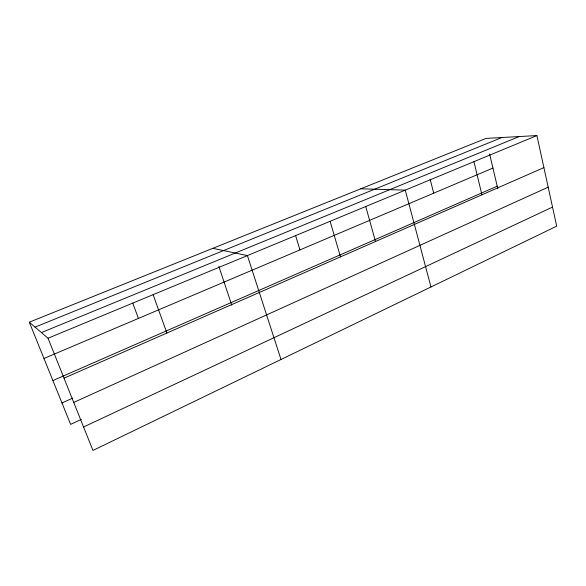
<?xml version="1.0" encoding="UTF-8"?>
<svg xmlns="http://www.w3.org/2000/svg" width="586" height="586" viewBox="0 0 586 586"><rect width="100%" height="100%" fill="white"/><g stroke="black" fill="none" stroke-linecap="round" stroke-linejoin="round"><path stroke-width="0.88" d="M83.564 426.989L552.532 207.085M81.403 419.378L70.635 424.381L29.3 322.183L485.977 138.413L536.901 135.564L556.7 226.159L92.954 450.436L48.037 338.232L29.3 322.183M73.733 402.421L548.181 187.176M61.977 402.963L72.774 398.092M64.021 378.168L543.903 167.611M52.908 380.556L497.206 186.18M43.979 358.471L492.943 168.057M48.037 338.232L536.901 135.564M41.423 332.57L519.203 136.553M35.065 327.127L501.916 137.52M360.778 188.795L405.285 190.128L430.959 286.972M212.813 248.339L247.409 255.577L281.002 359.496M132.766 303.072L138.406 318.425M153.122 294.67L166.9 333.031M218.878 266.513L231.792 305.174M295.52 235.301L299.973 249.9M330.101 221.296L340.503 256.858M365.679 206.331L375.472 241.351M430.139 179.191L433.713 193.175M473.942 161.663L481.919 194.801M489.662 154.103L497.822 188.817"/></g></svg>
